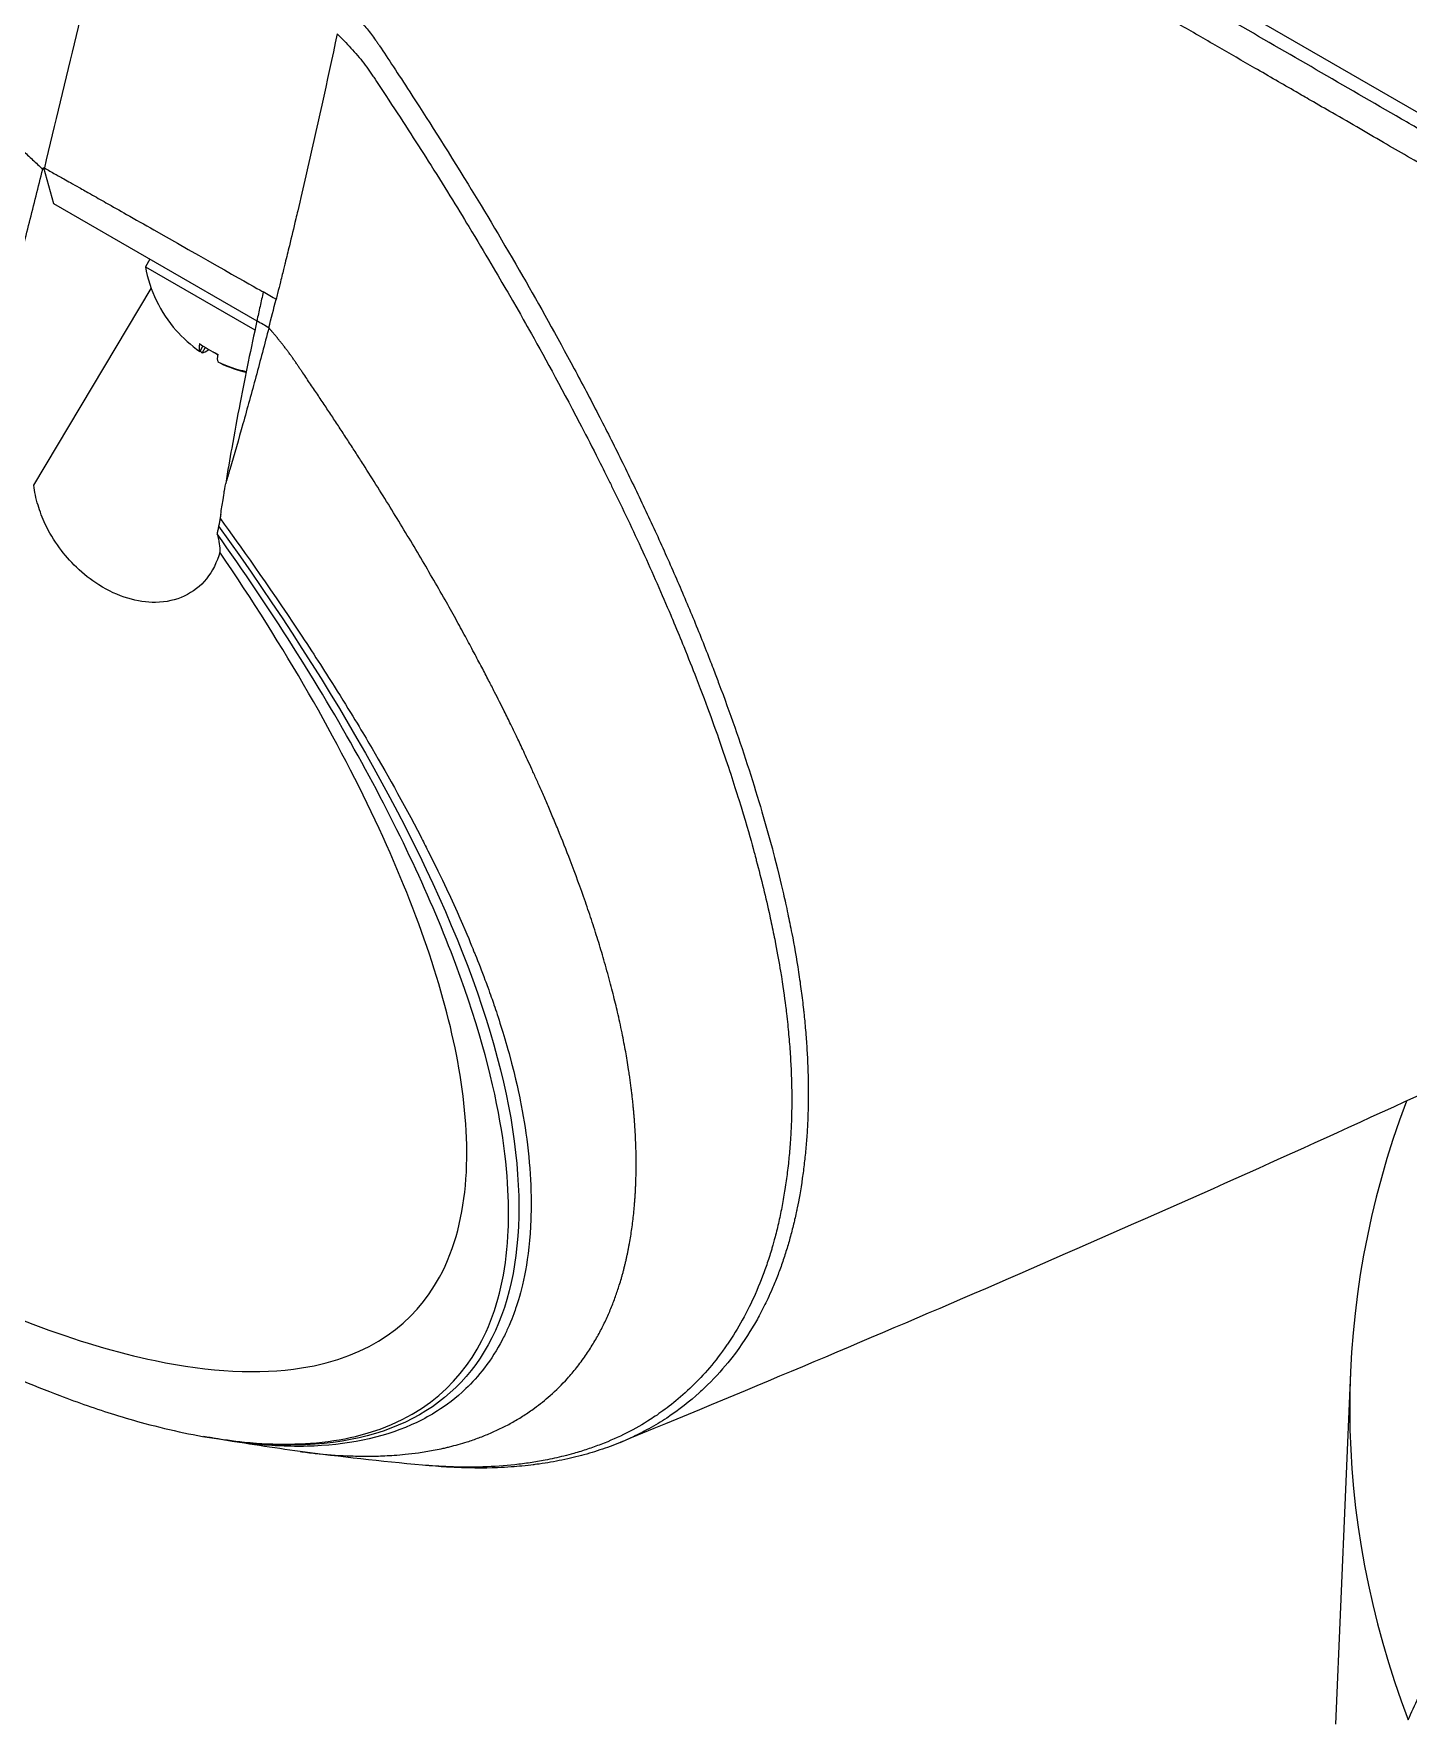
# Model space of a CAD drawing. Header units: millimetres. Extents: x 0 to 4378, y 0 to 2376.
# Drawn here: x 2578 to 2624.8, y 1085.2 to 1142.7 of the extents above; entities that cross this region are included whole.
import ezdxf

# ---------------------------------------------------------------- set-up
doc = ezdxf.new("R2010")
doc.units = ezdxf.units.MM
doc.header["$LTSCALE"] = 0.2
doc.layers.add('01_Object Line', color=4, linetype='Continuous')

# ---------------------------------------------------------------- blocks, each defined once
blk = doc.blocks.new('A$C990c551b_1')
for p, q in [((-54.974, 89.489), (-105.085, 118.42)), ((-130.425, 104.083), (-130.408, 104.147)), ((-130.408, 104.147), (-130.063, 102.919)), ((-130.063, 102.919), (-123.135, 98.92)), ((-126.782, 101.025), (-126.932, 100.765)), ((-126.932, 100.765), (-123.202, 98.612)), ((-130.733, 93.325), (-126.734, 100.029)), ((-122.627, 99.081), (-122.627, 99.081)), ((-124.975, 98.07), (-125.082, 97.883)), ((-124.894, 98.019), (-124.999, 97.835)), ((-124.373, 97.484), (-124.377, 97.476)), ((-118.921, 83.856), (-118.92, 83.857)), ((-113.326, 82.656), (-113.326, 82.656)), ((-105.54, 80.78), (-105.54, 80.78)), ((-117.057, 80.37), (-117.057, 80.37)), ((-106.104, 80.463), (-106.104, 80.463)), ((-115.014, 75.496), (-115.015, 75.495)), ((-104.362, 73.185), (-104.362, 73.185)), ((-110.216, 70.303), (-110.218, 70.302)), ((-113.798, 68.564), (-113.798, 68.564)), ((-114.218, 68.361), (-114.218, 68.361)), ((-111.177, 65.057), (-111.178, 65.057)), ((-106.108, 64.901), (-106.107, 64.901)), ((-85.891, 63.124), (-86.404, 51.133)), ((-121.665, 60.42), (-121.664, 60.42)), ((-117.498, 59.956), (-117.498, 59.956))]:
    blk.add_line(p, q)
blk.add_arc((-122.484, 101.568), 4.52, 190.23927, 221.11569)
for centre, major_axis, ratio, start_param, end_param in [((93.742, 205.924), (-182.918, -328.259), 0.457828, 5.239498, 5.26738), ((-166.851, 145.559), (-3.46, -106.502), 0.473271, 1.130487, 1.140589), ((-123.729, 102.287), (-2.14, -3.707), 0.13192, 6.1984, 6.279137), ((-122.526, 101.592), (-2.252, -3.901), 0.99126, 5.955485, 6.202632), ((-147.595, 113.011), (-26.703, 15.385), 0.000064, 3.514611, 3.554449), ((-122.796, 101.748), (-2.252, -3.901), 0.13192, 5.955485, 6.202632), ((-122.65, 101.664), (-2.14, -3.707), 0.99126, 6.1984, 6.367971), ((-122.443, 101.545), (-2.252, -3.901), 0.99126, 6.181124, 6.202632), ((-122.796, 101.748), (-2.252, -3.901), 0.13192, 0.080554, 0.31695), ((-122.319, 101.473), (-2.14, -3.707), 0.99126, 6.23809, 6.279137), ((-122.173, 101.389), (-2.252, -3.901), 0.13192, 5.955485, 6.202632), ((-122.526, 101.592), (-2.252, -3.901), 0.99126, 0.080554, 0.308679), ((-122.443, 101.545), (-2.252, -3.901), 0.99126, 0.080554, 0.288386), ((0, 61.899), (-85.917, 0), 0.57735, 6.070864, 6.498972)]:
    blk.add_ellipse(centre, major_axis=major_axis, ratio=ratio, start_param=start_param, end_param=end_param)
for points, knots in [([(-53.697, 88.054), (-53.7, 88.055), (-53.725, 88.072), (-53.811, 88.124), (-53.848, 88.147), (-53.974, 88.223), (-54.077, 88.285), (-54.442, 88.503), (-54.759, 88.691), (-55.911, 89.37), (-56.951, 89.979), (-59.07, 91.215), (-60.022, 91.769), (-62.096, 92.974), (-62.954, 93.471), (-63.29, 93.668), (-63.35, 93.702), (-63.594, 93.845), (-63.779, 93.953), (-64.732, 94.512), (-65.564, 94.998), (-67.429, 96.089), (-68.473, 96.699), (-70.07, 97.632), (-70.567, 97.923), (-71.243, 98.317), (-71.402, 98.411), (-71.728, 98.601), (-71.892, 98.696), (-72.393, 98.986), (-72.749, 99.193), (-73.775, 99.788), (-74.449, 100.179), (-76.763, 101.52), (-78.447, 102.495), (-81.041, 103.997), (-81.913, 104.502), (-83.245, 105.273), (-83.696, 105.533), (-85.116, 106.355), (-86.083, 106.914), (-88.011, 108.028), (-88.956, 108.574), (-90.863, 109.676), (-91.814, 110.225), (-93.711, 111.321), (-94.654, 111.865), (-99.276, 114.533), (-103.105, 116.741), (-108.708, 119.969), (-110.395, 120.941), (-115.078, 123.638), (-118.108, 125.382), (-125.732, 129.772), (-130.307, 132.405), (-135.83, 135.586), (-136.92, 136.214), (-138.799, 137.297), (-139.595, 137.756), (-140.968, 138.547), (-141.55, 138.883), (-142.986, 139.711), (-143.831, 140.199), (-145.485, 141.153), (-146.292, 141.619), (-147.079, 142.073)], [0.000001, 0.000001, 0.000001, 0.000001, 0.020999, 0.020999, 0.03362, 0.03362, 0.058853, 0.058853, 0.10929, 0.10929, 0.210139, 0.210139, 0.277387, 0.277387, 0.343259, 0.343259, 0.357255, 0.357255, 0.400141, 0.400141, 0.572106, 0.572106, 0.758153, 0.758153, 0.839265, 0.839265, 0.865124, 0.865124, 0.885821, 0.885821, 0.936976, 0.936976, 1.031169, 1.031169, 1.255712, 1.255712, 1.367089, 1.367089, 1.423303, 1.423303, 1.543936, 1.543936, 1.662482, 1.662482, 1.779397, 1.779397, 1.892284, 1.892284, 2.327177, 2.327177, 2.51121, 2.51121, 2.83327, 2.83327, 3.318061, 3.318061, 3.439024, 3.439024, 3.529698, 3.529698, 3.597738, 3.597738, 3.699741, 3.699741, 3.801674, 3.801674, 3.801674, 3.801674]), ([(-169.315, 126.606), (-169.287, 126.61), (-169.259, 126.614), (-169.231, 126.618), (-169.203, 126.622), (-169.174, 126.626), (-169.146, 126.629), (-169.089, 126.636), (-169.031, 126.643), (-168.973, 126.649), (-168.856, 126.661), (-168.738, 126.67), (-168.617, 126.677), (-168.375, 126.691), (-168.124, 126.696), (-167.865, 126.691), (-167.347, 126.681), (-166.795, 126.633), (-166.211, 126.548), (-165.627, 126.462), (-165.011, 126.34), (-164.364, 126.18), (-163.718, 126.021), (-163.041, 125.825), (-162.337, 125.593), (-161.633, 125.361), (-160.902, 125.093), (-160.145, 124.791), (-159.389, 124.489), (-158.608, 124.152), (-157.805, 123.782), (-157.403, 123.597), (-156.996, 123.404), (-156.583, 123.203), (-156.171, 123.001), (-155.753, 122.791), (-155.331, 122.573), (-154.908, 122.354), (-154.48, 122.127), (-154.047, 121.891), (-153.83, 121.772), (-153.612, 121.652), (-153.392, 121.528), (-153.174, 121.406), (-152.954, 121.28), (-152.733, 121.153), (-152.512, 121.025), (-152.291, 120.895), (-152.068, 120.762), (-151.844, 120.63), (-151.62, 120.495), (-151.395, 120.358), (-150.945, 120.083), (-150.492, 119.8), (-150.035, 119.51), (-149.579, 119.22), (-149.119, 118.922), (-148.658, 118.617), (-148.196, 118.312), (-147.732, 118.001), (-147.266, 117.683), (-146.333, 117.048), (-145.394, 116.387), (-144.449, 115.703), (-143.505, 115.019), (-142.556, 114.313), (-141.607, 113.585), (-140.657, 112.858), (-139.707, 112.11), (-138.759, 111.345), (-137.81, 110.579), (-136.865, 109.796), (-135.925, 108.997), (-134.986, 108.199), (-134.053, 107.385), (-133.129, 106.56), (-132.667, 106.147), (-132.208, 105.732), (-131.751, 105.313), (-131.523, 105.104), (-131.296, 104.895), (-131.069, 104.684), (-130.956, 104.579), (-130.843, 104.474), (-130.73, 104.368), (-130.673, 104.315), (-130.617, 104.263), (-130.56, 104.21), (-130.515, 104.167), (-130.47, 104.125), (-130.425, 104.083)], [0, 0, 0, 0, 0.003914, 0.003914, 0.003914, 0.007828, 0.007828, 0.007828, 0.015656, 0.015656, 0.015656, 0.031312, 0.031312, 0.031312, 0.062623, 0.062623, 0.062623, 0.125247, 0.125247, 0.125247, 0.18787, 0.18787, 0.18787, 0.250493, 0.250493, 0.250493, 0.313116, 0.313116, 0.313116, 0.37574, 0.37574, 0.37574, 0.407051, 0.407051, 0.407051, 0.438363, 0.438363, 0.438363, 0.469675, 0.469675, 0.469675, 0.485368, 0.485368, 0.485368, 0.500986, 0.500986, 0.500986, 0.516605, 0.516605, 0.516605, 0.532223, 0.532223, 0.532223, 0.56346, 0.56346, 0.56346, 0.594697, 0.594697, 0.594697, 0.625934, 0.625934, 0.625934, 0.688408, 0.688408, 0.688408, 0.750881, 0.750881, 0.750881, 0.813355, 0.813355, 0.813355, 0.875829, 0.875829, 0.875829, 0.938303, 0.938303, 0.938303, 0.969539, 0.969539, 0.969539, 0.985158, 0.985158, 0.985158, 0.992967, 0.992967, 0.992967, 0.996872, 0.996872, 0.996872, 1, 1, 1, 1]), ([(-54.197, 87.188), (-54.198, 87.189), (-54.214, 87.199), (-54.228, 87.207), (-54.236, 87.212), (-54.263, 87.229), (-54.283, 87.242), (-54.35, 87.282), (-54.401, 87.314), (-54.58, 87.421), (-54.729, 87.51), (-55.263, 87.828), (-55.734, 88.105), (-56.473, 88.539), (-56.645, 88.64), (-57.033, 88.867), (-57.25, 88.994), (-57.736, 89.278), (-58.007, 89.437), (-58.615, 89.792), (-58.956, 89.991), (-59.529, 90.325), (-59.751, 90.454), (-60.178, 90.703), (-60.384, 90.822), (-60.825, 91.079), (-61.061, 91.216), (-61.397, 91.412), (-61.494, 91.469), (-61.681, 91.577), (-61.77, 91.628), (-62.011, 91.768), (-62.155, 91.852), (-62.415, 92.003), (-62.526, 92.067), (-62.752, 92.198), (-62.869, 92.266), (-63.042, 92.367), (-63.094, 92.397), (-63.228, 92.475), (-63.318, 92.527), (-63.431, 92.592), (-63.461, 92.61), (-63.513, 92.64), (-63.536, 92.654), (-63.583, 92.681), (-63.6, 92.691), (-63.639, 92.713), (-63.664, 92.728), (-63.732, 92.767), (-63.772, 92.791), (-63.871, 92.849), (-63.93, 92.883), (-64.08, 92.971), (-64.172, 93.025), (-64.358, 93.134), (-64.452, 93.189), (-64.839, 93.415), (-65.14, 93.591), (-66.375, 94.314), (-67.384, 94.904), (-68.971, 95.831), (-69.484, 96.131), (-70.519, 96.736), (-71.039, 97.04), (-71.721, 97.438), (-71.868, 97.525), (-72.053, 97.633), (-72.096, 97.658), (-72.212, 97.725), (-72.289, 97.77), (-72.931, 98.143), (-73.522, 98.485), (-74.805, 99.229), (-75.484, 99.623), (-77.463, 100.769), (-78.786, 101.536), (-80.734, 102.664), (-81.334, 103.011), (-82.222, 103.525), (-82.507, 103.69), (-83.143, 104.058), (-83.494, 104.262), (-84.117, 104.621), (-84.387, 104.778), (-84.957, 105.107), (-85.256, 105.281), (-85.872, 105.637), (-86.189, 105.82), (-86.749, 106.144), (-86.995, 106.286), (-87.408, 106.525), (-87.576, 106.622), (-87.973, 106.851), (-88.202, 106.983), (-88.669, 107.254), (-88.907, 107.391), (-89.568, 107.773), (-89.993, 108.019), (-90.853, 108.516), (-91.288, 108.767), (-92.133, 109.255), (-92.543, 109.492), (-93.731, 110.178), (-94.514, 110.63), (-95.995, 111.485), (-96.692, 111.887), (-98.01, 112.648), (-98.63, 113.005), (-99.798, 113.679), (-100.346, 113.995), (-101.863, 114.87), (-102.836, 115.431), (-104.555, 116.422), (-105.297, 116.85), (-107.161, 117.924), (-108.291, 118.575), (-109.996, 119.557), (-110.567, 119.886), (-111.427, 120.381), (-111.714, 120.547), (-112.145, 120.795), (-112.289, 120.878), (-112.577, 121.044), (-112.722, 121.127), (-112.865, 121.21)], [-8.505803, -8.505803, -8.505803, -8.505803, -8.494785, -8.494785, -8.478063, -8.478063, -8.444627, -8.444627, -8.377752, -8.377752, -8.243883, -8.243883, -7.976301, -7.976301, -7.899894, -7.899894, -7.812617, -7.812617, -7.713811, -7.713811, -7.601206, -7.601206, -7.533204, -7.533204, -7.472897, -7.472897, -7.406802, -7.406802, -7.380659, -7.380659, -7.356701, -7.356701, -7.315971, -7.315971, -7.284981, -7.284981, -7.253286, -7.253286, -7.239037, -7.239037, -7.215436, -7.215436, -7.206289, -7.206289, -7.198131, -7.198131, -7.189482, -7.189482, -7.169747, -7.169747, -7.137337, -7.137337, -7.092372, -7.092372, -7.023785, -7.023785, -6.954937, -6.954937, -6.744242, -6.744242, -6.117798, -6.117798, -5.832068, -5.832068, -5.558694, -5.558694, -5.484409, -5.484409, -5.462186, -5.462186, -5.424226, -5.424226, -5.133135, -5.133135, -4.815364, -4.815364, -4.21958, -4.21958, -3.958906, -3.958906, -3.836726, -3.836726, -3.68748, -3.68748, -3.57408, -3.57408, -3.448904, -3.448904, -3.319244, -3.319244, -3.216967, -3.216967, -3.148248, -3.148248, -3.053871, -3.053871, -2.956865, -2.956865, -2.784948, -2.784948, -2.611143, -2.611143, -2.449015, -2.449015, -2.143448, -2.143448, -1.875779, -1.875779, -1.641341, -1.641341, -1.436279, -1.436279, -1.077298, -1.077298, -0.807986, -0.807986, -0.404105, -0.404105, -0.202149, -0.202149, -0.101195, -0.101195, -0.050717, -0.050717, 0, 0, 0, 0]), ([(-120.189, 109.722), (-120.188, 109.721), (-120.159, 109.694), (-120.103, 109.64), (-120.08, 109.617), (-120.051, 109.589), (-120.018, 109.556), (-119.972, 109.51), (-119.916, 109.453), (-119.851, 109.386), (-119.76, 109.291), (-119.652, 109.176), (-119.53, 109.036), (-119.436, 108.929), (-119.335, 108.808), (-119.229, 108.67), (-119.183, 108.61), (-119.137, 108.547), (-119.09, 108.48), (-119.068, 108.448), (-119.045, 108.416), (-119.023, 108.383), (-119.002, 108.351), (-118.98, 108.318), (-118.958, 108.285), (-118.67, 107.853), (-118.325, 107.33), (-117.927, 106.718), (-117.364, 105.851), (-116.696, 104.804), (-115.943, 103.575), (-115.365, 102.633), (-114.738, 101.584), (-114.074, 100.43), (-113.514, 99.458), (-112.929, 98.411), (-112.329, 97.293), (-112.058, 96.787), (-111.784, 96.266), (-111.508, 95.731), (-111.247, 95.225), (-110.985, 94.707), (-110.723, 94.176), (-110.473, 93.671), (-110.224, 93.156), (-109.976, 92.629), (-109.856, 92.375), (-109.736, 92.118), (-109.617, 91.859), (-109.5, 91.606), (-109.383, 91.35), (-109.268, 91.093), (-109.154, 90.84), (-109.042, 90.585), (-108.93, 90.329), (-108.82, 90.077), (-108.71, 89.824), (-108.602, 89.568), (-108.39, 89.072), (-108.182, 88.568), (-107.978, 88.058), (-107.878, 87.81), (-107.78, 87.56), (-107.682, 87.309), (-107.645, 87.213), (-107.608, 87.118), (-107.572, 87.022), (-107.513, 86.869), (-107.455, 86.716), (-107.398, 86.564), (-107.212, 86.069), (-107.034, 85.577), (-106.863, 85.088), (-106.522, 84.111), (-106.212, 83.148), (-105.934, 82.201), (-105.81, 81.776), (-105.692, 81.355), (-105.58, 80.937), (-105.553, 80.835), (-105.411, 80.317), (-105.203, 79.412), (-105.155, 79.205), (-105.105, 78.978), (-105.053, 78.732), (-105.008, 78.522), (-104.962, 78.298), (-104.916, 78.061), (-104.838, 77.659), (-104.76, 77.219), (-104.688, 76.745), (-104.671, 76.636), (-104.655, 76.524), (-104.638, 76.411), (-104.624, 76.309), (-104.61, 76.206), (-104.596, 76.101), (-104.582, 75.997), (-104.569, 75.891), (-104.556, 75.783), (-104.543, 75.679), (-104.531, 75.574), (-104.519, 75.467), (-104.514, 75.427), (-104.51, 75.386), (-104.506, 75.345), (-104.499, 75.281), (-104.492, 75.217), (-104.486, 75.154), (-104.476, 75.049), (-104.466, 74.946), (-104.457, 74.844), (-104.438, 74.633), (-104.422, 74.428), (-104.409, 74.23), (-104.396, 74.022), (-104.385, 73.821), (-104.377, 73.627), (-104.368, 73.422), (-104.362, 73.225), (-104.359, 73.035), (-104.355, 72.834), (-104.355, 72.64), (-104.356, 72.455), (-104.358, 72.256), (-104.362, 72.067), (-104.368, 71.886), (-104.372, 71.79), (-104.375, 71.697), (-104.38, 71.607), (-104.384, 71.512), (-104.389, 71.419), (-104.395, 71.329), (-104.407, 71.138), (-104.42, 70.956), (-104.436, 70.784), (-104.452, 70.595), (-104.471, 70.417), (-104.491, 70.25), (-104.512, 70.063), (-104.535, 69.889), (-104.559, 69.727), (-104.618, 69.314), (-104.68, 68.979), (-104.734, 68.714), (-104.745, 68.661), (-104.756, 68.61), (-104.766, 68.562), (-104.786, 68.471), (-104.804, 68.39), (-104.82, 68.319), (-104.827, 68.288), (-104.835, 68.256), (-104.842, 68.225), (-104.861, 68.145), (-104.881, 68.065), (-104.901, 67.985), (-104.921, 67.905), (-104.942, 67.826), (-104.964, 67.748), (-104.985, 67.669), (-105.007, 67.591), (-105.029, 67.514), (-105.052, 67.436), (-105.075, 67.359), (-105.098, 67.283), (-105.145, 67.13), (-105.195, 66.98), (-105.246, 66.83), (-105.298, 66.68), (-105.35, 66.537), (-105.408, 66.39), (-105.465, 66.243), (-105.527, 66.092), (-105.583, 65.963), (-105.638, 65.835), (-105.686, 65.728), (-105.737, 65.621), (-105.821, 65.443), (-105.911, 65.263), (-106.007, 65.085), (-106.074, 64.959), (-106.16, 64.803), (-106.267, 64.626), (-106.461, 64.302), (-106.727, 63.895), (-107.095, 63.443), (-107.321, 63.166), (-107.586, 62.872), (-107.901, 62.574), (-107.955, 62.522), (-108.01, 62.471), (-108.067, 62.419), (-108.385, 62.131), (-108.752, 61.84), (-109.179, 61.56), (-109.369, 61.435), (-109.571, 61.313), (-109.786, 61.194), (-109.988, 61.083), (-110.202, 60.975), (-110.427, 60.872), (-110.441, 60.865), (-110.455, 60.859), (-110.469, 60.853), (-110.568, 60.808), (-110.665, 60.766), (-110.76, 60.727), (-110.876, 60.679), (-110.99, 60.635), (-111.102, 60.593), (-111.221, 60.549), (-111.338, 60.508), (-111.451, 60.471), (-111.574, 60.43), (-111.693, 60.393), (-111.808, 60.359), (-111.935, 60.322), (-112.057, 60.288), (-112.173, 60.258), (-112.304, 60.224), (-112.429, 60.195), (-112.546, 60.169), (-112.684, 60.139), (-112.811, 60.113), (-112.927, 60.091), (-113.075, 60.063), (-113.205, 60.041), (-113.315, 60.024), (-113.471, 59.999), (-113.588, 59.984), (-113.663, 59.974), (-113.665, 59.974), (-113.668, 59.973), (-113.67, 59.973), (-113.687, 59.971), (-113.707, 59.968), (-113.729, 59.965), (-113.817, 59.955), (-113.944, 59.939), (-114.114, 59.923), (-114.323, 59.903), (-114.597, 59.881), (-114.942, 59.867), (-115.394, 59.849), (-115.967, 59.845), (-116.682, 59.89), (-116.796, 59.897), (-116.915, 59.906), (-117.037, 59.916)], [0, 0, 0, 0, 0.016049, 0.016049, 0.016049, 0.0228099, 0.0228099, 0.0228099, 0.0323716, 0.0323716, 0.0323716, 0.0458943, 0.0458943, 0.0458943, 0.0562708, 0.0562708, 0.0562708, 0.0608015, 0.0608015, 0.0608015, 0.0629452, 0.0629452, 0.0629452, 0.0650186, 0.0650186, 0.0650186, 0.0920645, 0.0920645, 0.0920645, 0.1303134, 0.1303134, 0.1303134, 0.1596628, 0.1596628, 0.1596628, 0.1844055, 0.1844055, 0.1844055, 0.1956083, 0.1956083, 0.1956083, 0.2062043, 0.2062043, 0.2062043, 0.2162824, 0.2162824, 0.2162824, 0.2211495, 0.2211495, 0.2211495, 0.2259119, 0.2259119, 0.2259119, 0.230576, 0.230576, 0.230576, 0.2351478, 0.2351478, 0.2351478, 0.2440349, 0.2440349, 0.2440349, 0.2483593, 0.2483593, 0.2483593, 0.25, 0.25, 0.25, 0.2552322, 0.2552322, 0.2552322, 0.2722194, 0.2722194, 0.2722194, 0.3061939, 0.3061939, 0.3061939, 0.3214286, 0.3214286, 0.3214286, 0.3561007, 0.3561007, 0.3561007, 0.3640242, 0.3640242, 0.3640242, 0.3707908, 0.3707908, 0.3707908, 0.3822485, 0.3822485, 0.3822485, 0.384892, 0.384892, 0.384892, 0.3872793, 0.3872793, 0.3872793, 0.389664, 0.389664, 0.389664, 0.3919728, 0.3919728, 0.3919728, 0.3928571, 0.3928571, 0.3928571, 0.3950633, 0.3950633, 0.3950633, 0.39875, 0.39875, 0.39875, 0.4063746, 0.4063746, 0.4063746, 0.4143757, 0.4143757, 0.4143757, 0.4228152, 0.4228152, 0.4228152, 0.4317742, 0.4317742, 0.4317742, 0.4413625, 0.4413625, 0.4413625, 0.4464286, 0.4464286, 0.4464286, 0.4493381, 0.4493381, 0.4493381, 0.4554945, 0.4554945, 0.4554945, 0.4622248, 0.4622248, 0.4622248, 0.4697277, 0.4697277, 0.4697277, 0.4888334, 0.4888334, 0.4888334, 0.492689, 0.492689, 0.492689, 0.5, 0.5, 0.5, 0.5015459, 0.5015459, 0.5015459, 0.5055212, 0.5055212, 0.5055212, 0.5094966, 0.5094966, 0.5094966, 0.5134719, 0.5134719, 0.5134719, 0.5174473, 0.5174473, 0.5174473, 0.525398, 0.525398, 0.525398, 0.5333487, 0.5333487, 0.5333487, 0.5412994, 0.5412994, 0.5412994, 0.5492501, 0.5492501, 0.5492501, 0.5625, 0.5625, 0.5625, 0.5783798, 0.5783798, 0.5783798, 0.6072856, 0.6072856, 0.6072856, 0.625, 0.625, 0.625, 0.6304213, 0.6304213, 0.6304213, 0.6606206, 0.6606206, 0.6606206, 0.6740805, 0.6740805, 0.6740805, 0.6867198, 0.6867198, 0.6867198, 0.6875, 0.6875, 0.6875, 0.6911993, 0.6911993, 0.6911993, 0.6956919, 0.6956919, 0.6956919, 0.7005121, 0.7005121, 0.7005121, 0.7057443, 0.7057443, 0.7057443, 0.7115163, 0.7115163, 0.7115163, 0.7180408, 0.7180408, 0.7180408, 0.7257219, 0.7257219, 0.7257219, 0.7355508, 0.7355508, 0.7355508, 0.7495265, 0.7495265, 0.7495265, 0.75, 0.75, 0.75, 0.7534117, 0.7534117, 0.7534117, 0.766834, 0.766834, 0.766834, 0.7834564, 0.7834564, 0.7834564, 0.8052585, 0.8052585, 0.8052585, 0.8087619, 0.8087619, 0.8087619, 0.8087619]), ([(-120.403, 108.697), (-120.744, 107.074), (-121.097, 105.463), (-121.466, 103.866), (-121.558, 103.467), (-121.651, 103.069), (-121.745, 102.671), (-121.767, 102.578), (-121.789, 102.485), (-121.811, 102.391), (-121.883, 102.087), (-121.956, 101.783), (-122.029, 101.482), (-122.077, 101.285), (-122.127, 101.08), (-122.173, 100.892), (-122.187, 100.837), (-122.201, 100.78), (-122.215, 100.722), (-122.25, 100.581), (-122.288, 100.427), (-122.333, 100.249), (-122.364, 100.122), (-122.398, 99.989), (-122.431, 99.857), (-122.448, 99.789), (-122.465, 99.721), (-122.482, 99.654)], [-1, -1, -1, -1, -0.457878, -0.457878, -0.457878, -0.322347, -0.322347, -0.322347, -0.290547, -0.290547, -0.290547, -0.186816, -0.186816, -0.186816, -0.119051, -0.119051, -0.119051, -0.099148, -0.099148, -0.099148, -0.051286, -0.051286, -0.051286, -0.017403, -0.017403, -0.017403, 0, 0, 0, 0]), ([(-120.403, 108.697), (-120.383, 108.677), (-120.362, 108.657), (-120.342, 108.638), (-120.322, 108.618), (-120.302, 108.598), (-120.282, 108.578), (-120.242, 108.538), (-120.202, 108.498), (-120.163, 108.457), (-120.084, 108.376), (-120.006, 108.294), (-119.931, 108.211), (-119.854, 108.128), (-119.78, 108.043), (-119.707, 107.958), (-119.634, 107.872), (-119.563, 107.785), (-119.495, 107.697), (-119.426, 107.608), (-119.36, 107.518), (-119.298, 107.426), (-119.282, 107.403), (-119.266, 107.38), (-119.251, 107.357), (-119.235, 107.334), (-119.22, 107.311), (-119.204, 107.287), (-119.173, 107.241), (-119.142, 107.194), (-119.112, 107.148), (-118.986, 106.96), (-118.863, 106.774), (-118.743, 106.592), (-118.213, 105.789), (-117.734, 105.045), (-117.302, 104.363), (-116.773, 103.527), (-116.313, 102.783), (-115.918, 102.13), (-115.353, 101.2), (-114.917, 100.456), (-114.594, 99.899), (-114.12, 99.08), (-113.888, 98.663), (-113.879, 98.647), (-113.399, 97.795), (-112.811, 96.728), (-112.147, 95.454), (-111.963, 95.101), (-111.774, 94.733), (-111.58, 94.349), (-111.455, 94.104), (-111.329, 93.852), (-111.202, 93.594), (-111.145, 93.479), (-111.088, 93.364), (-111.031, 93.249), (-110.853, 92.884), (-110.677, 92.519), (-110.503, 92.153), (-110.332, 91.79), (-110.162, 91.427), (-109.995, 91.062), (-109.829, 90.702), (-109.667, 90.34), (-109.507, 89.978), (-109.35, 89.62), (-109.194, 89.261), (-109.042, 88.901), (-109.004, 88.813), (-108.967, 88.724), (-108.93, 88.636), (-108.812, 88.355), (-108.701, 88.087), (-108.598, 87.831), (-108.443, 87.45), (-108.303, 87.096), (-108.176, 86.77), (-107.785, 85.764), (-107.52, 85.015), (-107.345, 84.51), (-107.089, 83.773), (-106.886, 83.145), (-106.723, 82.619), (-106.297, 81.246), (-106.133, 80.572), (-106.126, 80.546), (-105.957, 79.91), (-105.804, 79.281), (-105.667, 78.662), (-105.62, 78.446), (-105.574, 78.232), (-105.531, 78.018), (-105.51, 77.912), (-105.489, 77.809), (-105.47, 77.71), (-105.403, 77.363), (-105.348, 77.052), (-105.303, 76.775), (-105.22, 76.271), (-105.167, 75.883), (-105.131, 75.598), (-105.12, 75.51), (-105.109, 75.421), (-105.099, 75.333), (-105.085, 75.209), (-105.071, 75.084), (-105.058, 74.965), (-105.046, 74.848), (-105.035, 74.737), (-105.025, 74.625), (-105.015, 74.513), (-105.005, 74.399), (-104.996, 74.287), (-104.979, 74.065), (-104.964, 73.843), (-104.952, 73.621), (-104.941, 73.403), (-104.932, 73.186), (-104.926, 72.968), (-104.921, 72.755), (-104.918, 72.542), (-104.919, 72.329), (-104.92, 72.121), (-104.923, 71.912), (-104.93, 71.704), (-104.933, 71.62), (-104.936, 71.535), (-104.94, 71.451), (-104.942, 71.414), (-104.947, 71.294), (-104.96, 71.094), (-104.965, 71.008), (-104.972, 70.908), (-104.981, 70.794), (-104.988, 70.704), (-104.997, 70.605), (-105.007, 70.497), (-105.023, 70.324), (-105.044, 70.13), (-105.071, 69.915), (-105.093, 69.739), (-105.119, 69.549), (-105.151, 69.346), (-105.178, 69.17), (-105.21, 68.985), (-105.247, 68.791), (-105.28, 68.617), (-105.317, 68.437), (-105.359, 68.25), (-105.379, 68.163), (-105.399, 68.075), (-105.421, 67.985), (-105.442, 67.899), (-105.465, 67.812), (-105.488, 67.724), (-105.52, 67.6), (-105.555, 67.474), (-105.593, 67.346), (-105.605, 67.303), (-105.619, 67.259), (-105.633, 67.212), (-105.657, 67.134), (-105.683, 67.051), (-105.712, 66.962), (-105.737, 66.884), (-105.765, 66.802), (-105.795, 66.716), (-105.892, 66.436), (-106.014, 66.118), (-106.168, 65.771), (-106.291, 65.493), (-106.436, 65.197), (-106.607, 64.889), (-106.754, 64.625), (-106.92, 64.351), (-107.11, 64.073), (-107.115, 64.066), (-107.12, 64.058), (-107.125, 64.051), (-107.52, 63.477), (-107.923, 63.02), (-108.305, 62.647), (-108.745, 62.218), (-109.157, 61.902), (-109.508, 61.662), (-109.584, 61.61), (-109.663, 61.558), (-109.745, 61.505), (-109.986, 61.352), (-110.254, 61.196), (-110.554, 61.045), (-110.817, 60.912), (-111.104, 60.782), (-111.42, 60.661), (-111.566, 60.605), (-111.717, 60.55), (-111.875, 60.498), (-112.025, 60.447), (-112.181, 60.399), (-112.343, 60.353), (-112.453, 60.322), (-112.566, 60.291), (-112.682, 60.263), (-112.888, 60.211), (-113.101, 60.164), (-113.321, 60.123), (-113.487, 60.091), (-113.656, 60.062), (-113.83, 60.036), (-114, 60.011), (-114.174, 59.989), (-114.352, 59.97), (-114.699, 59.932), (-115.06, 59.907), (-115.436, 59.895), (-115.805, 59.883), (-116.189, 59.883), (-116.586, 59.898), (-116.902, 59.91), (-117.207, 59.93), (-117.498, 59.956)], [-1, -1, -1, -1, -0.9996299, -0.9996299, -0.9996299, -0.9992585, -0.9992585, -0.9992585, -0.9985118, -0.9985118, -0.9985118, -0.9970025, -0.9970025, -0.9970025, -0.9954711, -0.9954711, -0.9954711, -0.9939167, -0.9939167, -0.9939167, -0.9923382, -0.9923382, -0.9923382, -0.9919396, -0.9919396, -0.9919396, -0.9915395, -0.9915395, -0.9915395, -0.9907344, -0.9907344, -0.9907344, -0.9874459, -0.9874459, -0.9874459, -0.9729653, -0.9729653, -0.9729653, -0.9552462, -0.9552462, -0.9552462, -0.9299864, -0.9299864, -0.9299864, -0.8928571, -0.8928571, -0.8928571, -0.85599, -0.85599, -0.85599, -0.8457982, -0.8457982, -0.8457982, -0.8392857, -0.8392857, -0.8392857, -0.8355115, -0.8355115, -0.8355115, -0.8235942, -0.8235942, -0.8235942, -0.8117985, -0.8117985, -0.8117985, -0.8001205, -0.8001205, -0.8001205, -0.7885569, -0.7885569, -0.7885569, -0.7857143, -0.7857143, -0.7857143, -0.7792361, -0.7792361, -0.7792361, -0.769573, -0.769573, -0.769573, -0.7397959, -0.7397959, -0.7397959, -0.7270957, -0.7270957, -0.7270957, -0.6938776, -0.6938776, -0.6938776, -0.6711853, -0.6711853, -0.6711853, -0.6632653, -0.6632653, -0.6632653, -0.660435, -0.660435, -0.660435, -0.6505867, -0.6505867, -0.6505867, -0.6326531, -0.6326531, -0.6326531, -0.6289844, -0.6289844, -0.6289844, -0.6238469, -0.6238469, -0.6238469, -0.6187644, -0.6187644, -0.6187644, -0.613735, -0.613735, -0.613735, -0.6038292, -0.6038292, -0.6038292, -0.5941176, -0.5941176, -0.5941176, -0.5845891, -0.5845891, -0.5845891, -0.5752338, -0.5752338, -0.5752338, -0.5714286, -0.5714286, -0.5714286, -0.5537049, -0.5537049, -0.5537049, -0.546114, -0.546114, -0.546114, -0.5401196, -0.5401196, -0.5401196, -0.5304683, -0.5304683, -0.5304683, -0.5225505, -0.5225505, -0.5225505, -0.515673, -0.515673, -0.515673, -0.5095094, -0.5095094, -0.5095094, -0.5066344, -0.5066344, -0.5066344, -0.5038748, -0.5038748, -0.5038748, -0.5, -0.5, -0.5, -0.4956655, -0.4956655, -0.4956655, -0.4883425, -0.4883425, -0.4883425, -0.4818339, -0.4818339, -0.4818339, -0.4605542, -0.4605542, -0.4605542, -0.4435521, -0.4435521, -0.4435521, -0.4289688, -0.4289688, -0.4289688, -0.4285714, -0.4285714, -0.4285714, -0.3953729, -0.3953729, -0.3953729, -0.3571429, -0.3571429, -0.3571429, -0.349646, -0.349646, -0.349646, -0.3278159, -0.3278159, -0.3278159, -0.3086842, -0.3086842, -0.3086842, -0.2998625, -0.2998625, -0.2998625, -0.2914447, -0.2914447, -0.2914447, -0.2857143, -0.2857143, -0.2857143, -0.2724332, -0.2724332, -0.2724332, -0.2623784, -0.2623784, -0.2623784, -0.2524976, -0.2524976, -0.2524976, -0.2332233, -0.2332233, -0.2332233, -0.2142857, -0.2142857, -0.2142857, -0.204336, -0.204336, -0.204336, -0.204336]), ([(-131.335, 100.474), (-131.185, 101.075), (-131.035, 101.676), (-130.732, 102.879), (-130.579, 103.481), (-130.425, 104.083)], [0.000001, 0.000001, 0.000001, 0.000001, 0.2015129, 0.2015129, 0.4030424, 0.4030424, 0.4030424, 0.4030424]), ([(-130.408, 104.147), (-130.403, 104.144), (-130.397, 104.141), (-130.385, 104.134), (-130.379, 104.131), (-130.373, 104.128)], [0.000001, 0.000001, 0.000001, 0.000001, 0.002017882, 0.002017882, 0.004034714, 0.004034714, 0.004034714, 0.004034714]), ([(-130.373, 104.128), (-130.249, 104.058), (-130.124, 103.988), (-129.958, 103.895), (-129.917, 103.872), (-129.825, 103.82), (-129.767, 103.788), (-129.635, 103.714), (-129.561, 103.672), (-129.388, 103.575), (-129.283, 103.515), (-129.062, 103.39), (-128.931, 103.316), (-128.626, 103.144), (-128.448, 103.044), (-128.042, 102.813), (-127.809, 102.681), (-127.277, 102.379), (-126.958, 102.199), (-124.368, 100.725), (-123.103, 100.012), (-122.918, 99.906)], [0.000001, 0.000001, 0.000001, 0.000001, 0.042923, 0.042923, 0.057239, 0.057239, 0.074768, 0.074768, 0.097084, 0.097084, 0.12756, 0.12756, 0.171772, 0.171772, 0.230397, 0.230397, 0.309515, 0.309515, 0.411443, 0.411443, 1.150961, 1.150961, 1.150961, 1.150961]), ([(-122.918, 99.906), (-122.954, 99.746), (-122.992, 99.576), (-123.064, 99.248), (-123.101, 99.082), (-123.136, 98.92)], [0.0000204, 0.0000204, 0.0000204, 0.0000204, 0.0529294, 0.0529294, 0.1060918, 0.1060918, 0.1060918, 0.1060918]), ([(-123.136, 98.92), (-123.335, 97.998), (-123.528, 97.065), (-123.805, 95.624), (-123.902, 95.104), (-124.058, 94.224), (-124.129, 93.814), (-124.198, 93.387)], [0.000001, 0.000001, 0.000001, 0.000001, 0.3048998, 0.3048998, 0.4765692, 0.4765692, 0.5978758, 0.5978758, 0.5978758, 0.5978758]), ([(-122.729, 98.685), (-122.873, 98.127), (-123.02, 97.572), (-123.169, 97.019), (-123.314, 96.48), (-123.462, 95.944), (-123.612, 95.411), (-123.759, 94.89), (-123.907, 94.373), (-124.059, 93.858), (-124.105, 93.701), (-124.151, 93.544), (-124.198, 93.387)], [0, 0, 0, 0, 0.3108286, 0.3108286, 0.3108286, 0.6139155, 0.6139155, 0.6139155, 0.9095559, 0.9095559, 0.9095559, 1, 1, 1, 1]), ([(-121.664, 60.42), (-121.623, 60.414), (-121.405, 60.385), (-120.814, 60.318), (-120.084, 60.268), (-119.444, 60.258), (-119.065, 60.263), (-118.767, 60.273), (-118.437, 60.292), (-118.054, 60.324), (-117.607, 60.378), (-117.201, 60.444), (-116.898, 60.505), (-116.714, 60.546), (-116.52, 60.593), (-116.27, 60.658), (-115.937, 60.758), (-115.639, 60.861), (-115.378, 60.961), (-115.116, 61.07), (-114.792, 61.219), (-114.411, 61.42), (-114.039, 61.645), (-113.611, 61.938), (-113.104, 62.346), (-112.632, 62.811), (-112.238, 63.277), (-111.993, 63.608), (-111.809, 63.884), (-111.684, 64.083), (-111.566, 64.284), (-111.456, 64.485), (-111.352, 64.686), (-111.254, 64.888), (-111.163, 65.089), (-111.077, 65.29), (-110.998, 65.491), (-110.924, 65.69), (-110.855, 65.888), (-110.788, 66.095), (-110.733, 66.275), (-110.69, 66.428), (-110.658, 66.544), (-110.628, 66.661), (-110.599, 66.778), (-110.57, 66.897), (-110.543, 67.017), (-110.517, 67.137), (-110.492, 67.258), (-110.468, 67.381), (-110.423, 67.628), (-110.376, 67.921), (-110.331, 68.263), (-110.301, 68.523), (-110.281, 68.743), (-110.266, 68.921), (-110.256, 69.055), (-110.248, 69.19), (-110.24, 69.326), (-110.234, 69.447), (-110.23, 69.572), (-110.225, 69.716), (-110.22, 69.912), (-110.218, 70.109), (-110.218, 70.293), (-110.219, 70.451), (-110.222, 70.623), (-110.227, 70.809), (-110.235, 71.01), (-110.243, 71.188), (-110.254, 71.378), (-110.264, 71.534), (-110.275, 71.693), (-110.285, 71.813), (-110.295, 71.94), (-110.308, 72.075), (-110.321, 72.217), (-110.337, 72.367), (-110.354, 72.524), (-110.373, 72.689), (-110.395, 72.861), (-110.419, 73.041), (-110.445, 73.229), (-110.48, 73.464), (-110.523, 73.732), (-110.576, 74.038), (-110.634, 74.347), (-110.7, 74.683), (-110.773, 75.029), (-110.848, 75.361), (-110.949, 75.791), (-111.091, 76.354), (-111.282, 77.048), (-111.492, 77.753), (-111.711, 78.443), (-112.024, 79.371), (-112.408, 80.419), (-112.797, 81.401), (-113.07, 82.057), (-113.259, 82.501), (-113.412, 82.853), (-113.529, 83.118), (-113.638, 83.361), (-113.766, 83.645), (-113.911, 83.962), (-114.043, 84.247), (-114.162, 84.498), (-114.266, 84.716), (-114.372, 84.938), (-114.518, 85.238), (-114.741, 85.692), (-114.993, 86.193), (-115.249, 86.692), (-115.482, 87.14), (-115.746, 87.638), (-116.042, 88.186), (-116.371, 88.786), (-116.746, 89.456), (-117.162, 90.181), (-117.609, 90.946), (-118.068, 91.714), (-118.537, 92.484), (-119.017, 93.257), (-119.426, 93.902), (-119.758, 94.42), (-120.01, 94.809), (-120.264, 95.199), (-120.521, 95.589), (-120.78, 95.98), (-120.998, 96.306), (-121.174, 96.567), (-121.306, 96.763), (-121.439, 96.959), (-121.55, 97.123), (-121.64, 97.254), (-121.707, 97.352), (-121.763, 97.434), (-121.808, 97.499), (-121.842, 97.549), (-121.875, 97.598), (-121.92, 97.663), (-121.978, 97.744), (-122.049, 97.841), (-122.12, 97.937), (-122.193, 98.032), (-122.268, 98.127), (-122.343, 98.221), (-122.406, 98.299), (-122.457, 98.362), (-122.495, 98.408), (-122.534, 98.455), (-122.566, 98.493), (-122.592, 98.524), (-122.612, 98.547), (-122.631, 98.57), (-122.647, 98.589), (-122.661, 98.605), (-122.67, 98.616), (-122.68, 98.628), (-122.693, 98.643), (-122.71, 98.662), (-122.723, 98.677), (-122.729, 98.685)], [1.914171, 1.914171, 1.914171, 1.914171, 1.936338, 2.031562, 2.23667, 2.346563, 2.403343, 2.461346, 2.525276, 2.60461, 2.699351, 2.809491, 2.870338, 2.902203, 2.935034, 3.003575, 3.07596, 3.172909, 3.222204, 3.272045, 3.373367, 3.476872, 3.582564, 3.690447, 3.858081, 4.062856, 4.179181, 4.304793, 4.361869, 4.417874, 4.472809, 4.526674, 4.579466, 4.631187, 4.681836, 4.731415, 4.779922, 4.827356, 4.873719, 4.919017, 4.970333, 4.995991, 5.021661, 5.047334, 5.073, 5.098649, 5.124305, 5.149964, 5.175621, 5.201274, 5.226926, 5.329539, 5.38084, 5.432135, 5.483441, 5.50909, 5.534736, 5.560385, 5.586037, 5.611685, 5.628685, 5.655602, 5.691681, 5.736923, 5.762978, 5.791319, 5.821949, 5.854877, 5.890095, 5.927601, 5.947216, 5.988791, 6.007971, 6.028313, 6.049818, 6.07247, 6.096306, 6.121329, 6.147367, 6.174316, 6.202323, 6.231482, 6.261792, 6.293243, 6.344979, 6.38969, 6.438143, 6.490327, 6.546228, 6.597949, 6.642575, 6.741736, 6.851486, 6.95133, 7.051027, 7.150578, 7.349255, 7.493538, 7.558832, 7.619584, 7.67579, 7.7022, 7.727484, 7.774647, 7.81729, 7.855439, 7.889102, 7.918277, 7.942962, 7.977768, 8.038117, 8.123953, 8.176423, 8.235256, 8.300461, 8.372029, 8.449966, 8.534277, 8.63275, 8.731252, 8.829798, 8.928412, 9.027112, 9.125918, 9.17537, 9.224855, 9.274374, 9.323933, 9.373539, 9.423193, 9.448039, 9.472896, 9.497765, 9.522647, 9.535093, 9.547542, 9.559996, 9.566228, 9.572455, 9.578684, 9.584901, 9.59735, 9.609799, 9.622249, 9.634708, 9.647168, 9.659631, 9.672093, 9.678323, 9.684553, 9.690783, 9.697011, 9.700126, 9.703241, 9.706354, 9.709468, 9.711028, 9.712586, 9.714141, 9.715692, 9.718821, 9.721849, 9.721849, 9.721849, 9.721849]), ([(-124.398, 91.048), (-124.491, 90.705), (-124.645, 90.395), (-125.055, 89.891), (-125.307, 89.69), (-125.893, 89.418), (-126.221, 89.34), (-126.885, 89.332), (-127.203, 89.377), (-127.864, 89.577), (-128.195, 89.729), (-128.789, 90.102), (-129.045, 90.304), (-129.496, 90.737), (-129.69, 90.961), (-130.052, 91.455), (-130.212, 91.726), (-130.443, 92.214), (-130.526, 92.43), (-130.659, 92.875), (-130.706, 93.103), (-130.733, 93.325)], [-1.150602, -1.150602, -1.150602, -1.150602, -0.989, -0.989, -0.83662, -0.83662, -0.693755, -0.693755, -0.577855, -0.577855, -0.462354, -0.462354, -0.364163, -0.364163, -0.273382, -0.273382, -0.170776, -0.170776, -0.089061, -0.089061, -0.000001, -0.000001, -0.000001, -0.000001]), ([(-124.366, 92.333), (-124.34, 92.501), (-124.314, 92.667), (-124.272, 92.933), (-124.255, 93.043), (-124.241, 93.128), (-124.222, 93.249), (-124.198, 93.387)], [-0.481439, -0.481439, -0.481439, -0.481439, -0.2135562, -0.2135562, -0.046609, -0.046609, -0.0000371, -0.0000371, -0.0000371, -0.0000371]), ([(-124.388, 92.194), (-124.396, 92.151), (-124.403, 92.106), (-124.42, 92.016), (-124.429, 91.971), (-124.437, 91.927)], [-0.03068242, -0.03068242, -0.03068242, -0.03068242, -0.01518953, -0.01518953, -0.00000372, -0.00000372, -0.00000372, -0.00000372]), ([(-124.366, 92.333), (-124.369, 92.309), (-124.373, 92.286), (-124.38, 92.24), (-124.384, 92.217), (-124.388, 92.194)], [-0.01561538, -0.01561538, -0.01561538, -0.01561538, -0.00782326, -0.00782326, -0.00000122, -0.00000122, -0.00000122, -0.00000122]), ([(-124.388, 92.194), (-124.384, 92.189), (-124.381, 92.184), (-124.377, 92.178), (-123.72, 91.272), (-122.794, 89.977), (-121.692, 88.317), (-121.228, 87.617), (-120.834, 87.004), (-120.501, 86.477), (-119.95, 85.601), (-119.566, 84.959), (-119.32, 84.542), (-118.757, 83.588), (-118.157, 82.523), (-117.557, 81.361), (-117.475, 81.202), (-117.393, 81.041), (-117.311, 80.879), (-116.33, 78.934), (-115.9, 77.834), (-115.754, 77.474), (-115.719, 77.388), (-115.701, 77.345), (-115.701, 77.344), (-115.592, 77.074), (-115.48, 76.787), (-115.367, 76.483), (-115.334, 76.394), (-115.303, 76.311), (-115.274, 76.233), (-115.181, 75.977), (-115.112, 75.778), (-115.062, 75.634), (-114.921, 75.221), (-114.737, 74.663), (-114.548, 73.978), (-114.291, 73.047), (-114.196, 72.534), (-114.166, 72.384), (-114.069, 71.904), (-113.984, 71.393), (-113.921, 70.858), (-113.858, 70.318), (-113.819, 69.798), (-113.804, 69.298), (-113.803, 69.278), (-113.787, 68.982), (-113.801, 68.446), (-113.806, 68.268), (-113.814, 68.064), (-113.831, 67.838), (-113.925, 66.54), (-114.165, 65.753), (-114.323, 65.29), (-114.365, 65.165), (-114.448, 64.924), (-114.597, 64.594), (-114.65, 64.476), (-114.711, 64.348), (-114.784, 64.211), (-114.954, 63.887), (-115.153, 63.571), (-115.385, 63.268), (-115.594, 62.995), (-115.808, 62.762), (-116.017, 62.561), (-116.361, 62.232), (-116.694, 61.988), (-116.989, 61.8), (-117.212, 61.657), (-117.447, 61.527), (-117.692, 61.41), (-118.685, 60.933), (-119.855, 60.661), (-121.18, 60.605), (-121.341, 60.598), (-121.505, 60.595), (-121.671, 60.594), (-121.763, 60.594), (-121.911, 60.594), (-122.12, 60.601), (-122.568, 60.614), (-123.288, 60.644), (-124.361, 60.826)], [-0.9999921, -0.9999921, -0.9999921, -0.9999921, -0.9996333, -0.9996333, -0.9996333, -0.9375, -0.9375, -0.9375, -0.9140059, -0.9140059, -0.9140059, -0.875, -0.875, -0.875, -0.8200156, -0.8200156, -0.8200156, -0.8125, -0.8125, -0.8125, -0.7620675, -0.7620675, -0.7620675, -0.75, -0.75, -0.75, -0.734375, -0.734375, -0.734375, -0.7307388, -0.7307388, -0.7307388, -0.71875, -0.71875, -0.71875, -0.6875, -0.6875, -0.6875, -0.65625, -0.65625, -0.65625, -0.625, -0.625, -0.625, -0.59375, -0.59375, -0.59375, -0.5702728, -0.5702728, -0.5702728, -0.5625, -0.5625, -0.5625, -0.5, -0.5, -0.5, -0.4769249, -0.4769249, -0.4769249, -0.46875, -0.46875, -0.46875, -0.4375, -0.4375, -0.4375, -0.4138038, -0.4138038, -0.4138038, -0.375, -0.375, -0.375, -0.3524616, -0.3524616, -0.3524616, -0.2611309, -0.2611309, -0.2611309, -0.25, -0.25, -0.25, -0.2160572, -0.2160572, -0.2160572, -0.1434448, -0.1434448, -0.1434448, -0.1434448]), ([(-135.914, 65.213), (-135.813, 65.156), (-135.475, 64.963), (-134.851, 64.622), (-134.587, 64.48), (-133.808, 64.073), (-133.294, 63.817), (-131.779, 63.099), (-130.797, 62.682), (-129.227, 62.088), (-128.592, 61.867), (-127.631, 61.567), (-127.288, 61.467), (-126.047, 61.134), (-125.181, 60.953), (-123.277, 60.682), (-122.247, 60.632), (-120.767, 60.742), (-120.257, 60.82), (-117.427, 61.499), (-116.052, 62.893), (-114.904, 65.428), (-114.658, 66.522), (-114.481, 69.563), (-114.687, 72.529), (-117.2, 79.25), (-118.322, 81.641), (-121.059, 86.578), (-122.673, 89.121), (-124.493, 91.668)], [-11.591769, -11.591769, -11.591769, -11.591769, -11.369233, -11.369233, -11.2055, -11.2055, -10.879051, -10.879051, -10.229253, -10.229253, -9.808886, -9.808886, -9.569695, -9.569695, -8.931682, -8.931682, -8.097781, -8.097781, -7.622133, -7.622133, -5.29353, -5.29353, -3.945591, -3.945591, -1.974095, -1.974095, -0.987299, -0.987299, -0.000001, -0.000001, -0.000001, -0.000001]), ([(-124.437, 91.927), (-120.421, 86.357), (-117.302, 80.836), (-115.622, 76.033), (-113.943, 71.23), (-113.797, 67.209), (-115.011, 64.536), (-116.226, 61.864), (-118.837, 60.516), (-122.469, 60.649), (-123.184, 60.675), (-123.937, 60.756), (-124.724, 60.891)], [0.000015, 0.000015, 0.000015, 0.000015, 0.2500082, 0.2500082, 0.2500082, 0.5000054, 0.5000054, 0.5000054, 0.7500027, 0.7500027, 0.7500027, 0.7992312, 0.7992312, 0.7992312, 0.7992312]), ([(-124.437, 91.927), (-124.446, 91.885), (-124.455, 91.842), (-124.474, 91.753), (-124.483, 91.71), (-124.493, 91.668)], [-0.02866133, -0.02866133, -0.02866133, -0.02866133, -0.01438409, -0.01438409, -0.00000101, -0.00000101, -0.00000101, -0.00000101]), ([(-124.493, 91.668), (-124.457, 91.548), (-124.431, 91.436), (-124.4, 91.229), (-124.394, 91.134), (-124.398, 91.048)], [-0.1210449, -0.1210449, -0.1210449, -0.1210449, -0.0602153, -0.0602153, -0.000001, -0.000001, -0.000001, -0.000001]), ([(-136.433, 67.464), (-136.407, 67.45), (-136.387, 67.438), (-136.342, 67.412), (-136.32, 67.399), (-136.252, 67.361), (-136.206, 67.335), (-136.07, 67.258), (-135.979, 67.207), (-135.703, 67.053), (-135.519, 66.952), (-134.927, 66.634), (-134.527, 66.428), (-132.979, 65.66), (-131.848, 65.167), (-129.302, 64.199), (-127.904, 63.783), (-124.735, 63.127), (-123.057, 63.04), (-119.25, 63.631), (-117.759, 64.804), (-115.836, 68.339), (-115.814, 70.939), (-116.679, 75.912), (-117.602, 78.668), (-120.363, 84.636), (-122.185, 87.799), (-124.398, 91.048)], [-6.407087, -6.407087, -6.407087, -6.407087, -6.401237, -6.401237, -6.39525, -6.39525, -6.383254, -6.383254, -6.359103, -6.359103, -6.309555, -6.309555, -6.200269, -6.200269, -5.881807, -5.881807, -5.449682, -5.449682, -4.832371, -4.832371, -3.815475, -3.815475, -2.514487, -2.514487, -1.264317, -1.264317, -0.000001, -0.000001, -0.000001, -0.000001]), ([(-54.124, 87.137), (-56.71, 85.758), (-59.318, 84.395), (-69.808, 79.022), (-77.812, 75.165), (-94.118, 67.728), (-102.498, 64.119), (-110.777, 60.72)], [0, 0, 0, 0, 0.99797, 0.99797, 3.992555, 3.992555, 6.993834, 6.993834, 6.993834, 6.993834]), ([(-124.363, 60.83), (-124.423, 60.84), (-124.483, 60.85), (-124.573, 60.865), (-124.604, 60.87), (-124.649, 60.878), (-124.664, 60.881), (-124.683, 60.884), (-124.686, 60.885), (-124.693, 60.886), (-124.696, 60.886), (-124.699, 60.887), (-124.7, 60.887), (-124.7, 60.887), (-124.7, 60.887), (-124.701, 60.887), (-124.701, 60.887), (-124.702, 60.887), (-124.703, 60.887), (-124.706, 60.888), (-124.707, 60.888), (-124.708, 60.888), (-124.709, 60.888), (-124.71, 60.889), (-124.711, 60.889), (-124.714, 60.889), (-124.716, 60.89), (-124.72, 60.89), (-124.722, 60.891), (-124.724, 60.891)], [0, 0, 0, 0, 0.01916271, 0.01916271, 0.02874411, 0.02874411, 0.0335348, 0.0335348, 0.03473247, 0.03473247, 0.03563072, 0.03563072, 0.03579914, 0.03579914, 0.03581922, 0.03581922, 0.03589396, 0.03589396, 0.03634267, 0.03634267, 0.03666652, 0.03666652, 0.03684939, 0.03684939, 0.03704725, 0.03704725, 0.03784218, 0.03784218, 0.03868601, 0.03868601, 0.03868601, 0.03868601]), ([(-83.924, 51.278), (-83.821, 51.527), (-83.704, 51.785), (-83.575, 52.051), (-83.511, 52.184), (-83.443, 52.319), (-83.372, 52.455), (-83.301, 52.592), (-83.208, 52.766), (-83.15, 52.872), (-83.122, 52.922), (-83.094, 52.973), (-83.064, 53.026), (-82.968, 53.197), (-82.861, 53.384), (-82.742, 53.587), (-82.586, 53.852), (-82.391, 54.175), (-82.215, 54.462), (-82.147, 54.571), (-82.079, 54.682), (-82.01, 54.793), (-81.746, 55.216), (-81.467, 55.653), (-81.174, 56.104)], [0.0000001, 0.0000001, 0.0000001, 0.0000001, 0.125, 0.125, 0.125, 0.1875, 0.1875, 0.1875, 0.25, 0.25, 0.25, 0.2795113, 0.2795113, 0.2795113, 0.375, 0.375, 0.375, 0.5, 0.5, 0.5, 0.5477602, 0.5477602, 0.5477602, 0.7293113, 0.7293113, 0.7293113, 0.7293113])]:
    blk.add_open_spline(points, degree=3, knots=knots)
for points in [[(-122.482, 99.654), (-122.597, 99.72), (-122.787, 99.831), (-122.918, 99.906)], [(-116.232, 62.359), (-116.235, 62.359), (-116.237, 62.359), (-116.239, 62.359)], [(-113.051, 62.405), (-113.053, 62.405), (-113.056, 62.404), (-113.059, 62.404)], [(-124.729, 60.892), (-124.8, 60.904), (-124.878, 60.918), (-124.954, 60.931)], [(-124.724, 60.891), (-124.726, 60.891), (-124.727, 60.892), (-124.729, 60.892)], [(-121.666, 60.42), (-122.588, 60.545), (-123.503, 60.684), (-124.407, 60.837)], [(-117.498, 59.956), (-118.899, 60.079), (-120.29, 60.234), (-121.664, 60.42)], [(-117.037, 59.917), (-117.19, 59.929), (-117.344, 59.942), (-117.497, 59.956)]]:
    blk.add_open_spline(points, degree=3)
blk.add_rational_spline([(-115.435, 63.2), (-115.436, 63.2), (-115.437, 63.199), (-115.439, 63.199)], [0.986207223572, 0.986209353401, 0.986211483467, 0.986213613773], degree=3)

msp = doc.modelspace()

# ---------------------------------------------------------------- block references
at = {"layer": '01_Object Line'}
msp.add_blockref('A$C990c551b_1', (2708.753, 1034.021), dxfattribs=at)

doc.saveas('drawing.dxf')
